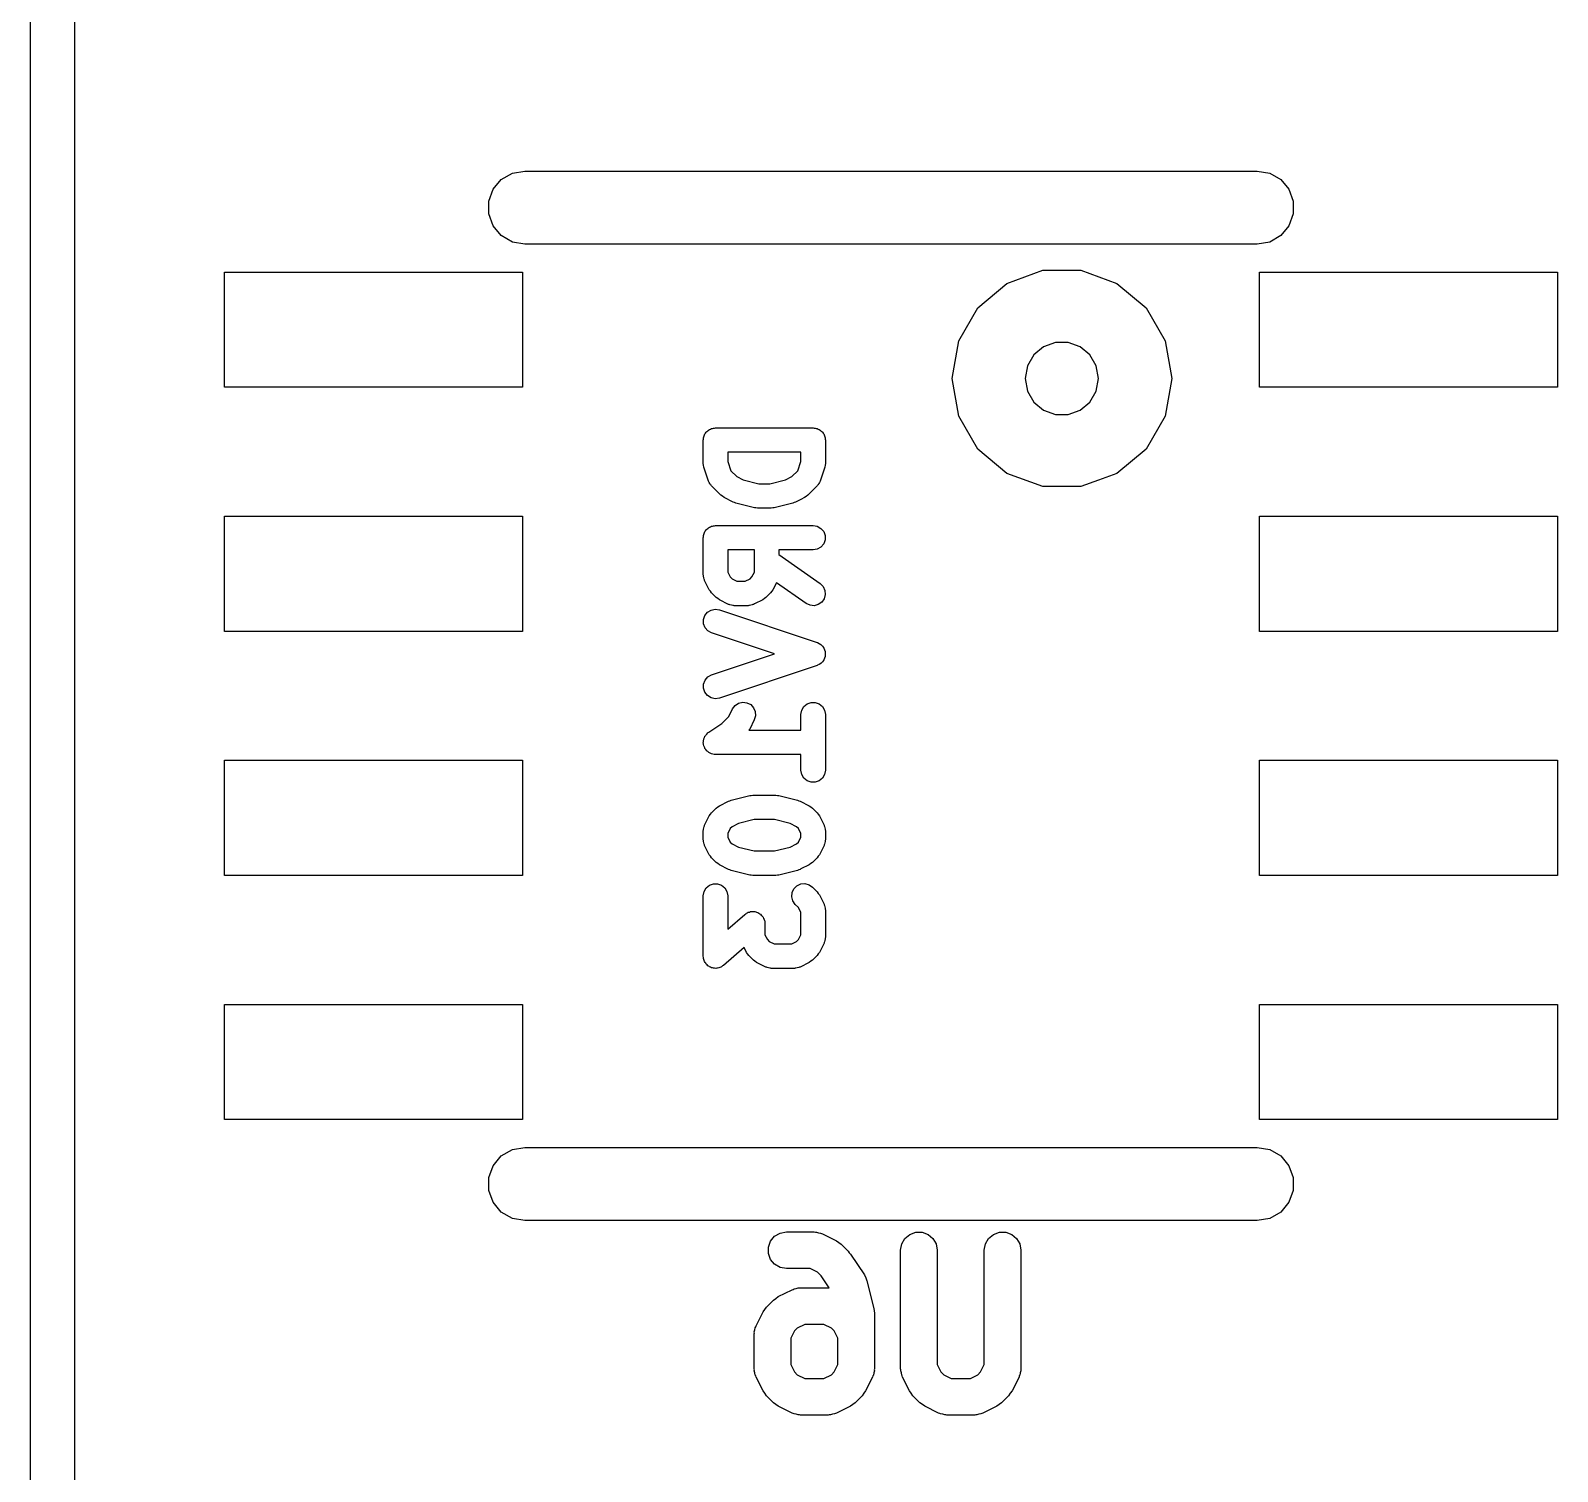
# Model space of a CAD drawing. Extents: x 25.3 to 49.5, y -85 to -25.3.
# Drawn here: x 25.29 to 33.23, y -70.58 to -63.09 of the extents above; entities that cross this region are included whole.
import ezdxf

# ---------------------------------------------------------------- set-up
doc = ezdxf.new("R2010")
doc.units = 0
doc.header["$MEASUREMENT"] = 0
doc.layers.add('BLACK', color=7, linetype='CONTINUOUS')

msp = doc.modelspace()

# ---------------------------------------------------------------- linework, layer by layer
at = {"layer": 'Black'}
for p, q in [((25.2857, -84.836), (25.2857, -25.4)), ((25.5143, -25.5143), (25.5143, -84.7217)), ((27.6925, -63.9127), (27.735, -63.8621)), ((27.735, -63.8621), (27.7923, -63.829)), ((27.7923, -63.829), (27.8575, -63.8175)), ((27.8575, -63.8175), (31.6675, -63.8175)), ((31.6675, -63.8175), (31.7327, -63.829)), ((31.7327, -63.829), (31.79, -63.8621)), ((31.79, -63.8621), (31.8325, -63.9127)), ((27.6699, -63.9749), (27.6925, -63.9127)), ((31.8325, -63.9127), (31.8551, -63.9749)), ((27.6699, -64.0411), (27.6699, -63.9749)), ((31.8551, -63.9749), (31.8551, -64.0411)), ((27.6925, -64.1033), (27.6699, -64.0411)), ((27.735, -64.1539), (27.6925, -64.1033)), ((31.8325, -64.1033), (31.79, -64.1539)), ((31.8551, -64.0411), (31.8325, -64.1033)), ((27.7923, -64.187), (27.735, -64.1539)), ((31.79, -64.1539), (31.7327, -64.187)), ((27.8575, -64.1985), (27.7923, -64.187)), ((31.6675, -64.1985), (27.8575, -64.1985)), ((31.7327, -64.187), (31.6675, -64.1985)), ((26.2954, -64.9427), (26.2954, -64.3433)), ((26.2954, -64.3433), (27.8448, -64.3433)), ((27.8448, -64.3433), (27.8448, -64.9427)), ((30.3657, -64.4021), (30.5523, -64.3342)), ((30.5523, -64.3342), (30.7507, -64.3342)), ((30.7507, -64.3342), (30.9372, -64.4021)), ((31.6802, -64.9427), (31.6802, -64.3433)), ((31.6802, -64.3433), (33.2296, -64.3433)), ((33.2296, -64.3433), (33.2296, -64.9427)), ((30.2137, -64.5296), (30.3657, -64.4021)), ((30.9372, -64.4021), (31.0893, -64.5296)), ((30.1145, -64.7015), (30.2137, -64.5296)), ((31.0893, -64.5296), (31.1885, -64.7015)), ((30.08, -64.897), (30.1145, -64.7015)), ((30.5562, -64.732), (30.5056, -64.7745)), ((30.6184, -64.7094), (30.5562, -64.732)), ((30.6846, -64.7094), (30.6184, -64.7094)), ((30.7467, -64.732), (30.6846, -64.7094)), ((30.7974, -64.7745), (30.7467, -64.732)), ((31.1885, -64.7015), (31.223, -64.897)), ((30.5056, -64.7745), (30.4725, -64.8318)), ((30.8305, -64.8318), (30.7974, -64.7745)), ((30.1145, -65.0925), (30.08, -64.897)), ((30.4725, -64.8318), (30.461, -64.897)), ((30.461, -64.897), (30.4725, -64.9622)), ((30.842, -64.897), (30.8305, -64.8318)), ((30.8305, -64.9622), (30.842, -64.897)), ((31.223, -64.897), (31.1885, -65.0925)), ((27.8448, -64.9427), (26.2954, -64.9427)), ((30.4725, -64.9622), (30.5056, -65.0195)), ((30.7974, -65.0195), (30.8305, -64.9622)), ((33.2296, -64.9427), (31.6802, -64.9427)), ((30.5056, -65.0195), (30.5562, -65.062)), ((30.7467, -65.062), (30.7974, -65.0195)), ((30.2137, -65.2644), (30.1145, -65.0925)), ((30.5562, -65.062), (30.6184, -65.0846)), ((30.6184, -65.0846), (30.6846, -65.0846)), ((30.6846, -65.0846), (30.7467, -65.062)), ((31.1885, -65.0925), (31.0893, -65.2644)), ((28.7858, -65.2175), (28.7868, -65.212)), ((28.7858, -65.3385), (28.7858, -65.2175)), ((28.7868, -65.2065), (28.7887, -65.2013)), ((28.7868, -65.212), (28.7868, -65.2065)), ((28.7887, -65.2013), (28.7896, -65.1958)), ((28.7896, -65.1958), (28.7924, -65.191)), ((28.7924, -65.191), (28.7943, -65.1858)), ((28.7943, -65.1858), (28.7979, -65.1815)), ((28.7979, -65.1815), (28.8007, -65.1767)), ((28.8007, -65.1767), (28.8049, -65.1731)), ((28.8049, -65.1731), (28.8085, -65.1689)), ((28.8085, -65.1689), (28.8133, -65.1661)), ((28.8133, -65.1661), (28.8176, -65.1625)), ((28.8176, -65.1625), (28.8228, -65.1606)), ((28.8228, -65.1606), (28.8276, -65.1579)), ((28.8276, -65.1579), (28.8331, -65.1569)), ((28.8331, -65.1569), (28.8383, -65.155)), ((28.8383, -65.155), (28.8438, -65.155)), ((28.8438, -65.155), (28.8493, -65.154)), ((28.8493, -65.154), (29.3573, -65.154)), ((29.3573, -65.154), (29.3628, -65.155)), ((29.3628, -65.155), (29.3683, -65.155)), ((29.3683, -65.155), (29.3736, -65.1569)), ((29.3736, -65.1569), (29.379, -65.1579)), ((29.379, -65.1579), (29.3838, -65.1606)), ((29.3838, -65.1606), (29.3891, -65.1625)), ((29.3891, -65.1625), (29.3933, -65.1661)), ((29.3933, -65.1661), (29.3981, -65.1689)), ((29.3981, -65.1689), (29.4017, -65.1731)), ((29.4017, -65.1731), (29.406, -65.1767)), ((29.406, -65.1767), (29.4087, -65.1815)), ((29.4087, -65.1815), (29.4123, -65.1858)), ((29.4123, -65.1858), (29.4142, -65.191)), ((29.4142, -65.191), (29.417, -65.1958)), ((29.417, -65.1958), (29.4179, -65.2013)), ((29.4179, -65.2013), (29.4198, -65.2065)), ((29.4198, -65.2065), (29.4198, -65.212)), ((29.4198, -65.212), (29.4208, -65.2175)), ((29.4208, -65.2175), (29.4208, -65.3385)), ((28.9128, -65.281), (28.9128, -65.3282)), ((29.2938, -65.281), (28.9128, -65.281)), ((29.2938, -65.3282), (29.2938, -65.281)), ((30.3657, -65.3919), (30.2137, -65.2644)), ((31.0893, -65.2644), (30.9372, -65.3919)), ((28.7876, -65.3485), (28.7858, -65.3385)), ((28.7891, -65.3586), (28.7876, -65.3485)), ((28.8133, -65.4311), (28.7891, -65.3586)), ((28.9128, -65.3282), (28.929, -65.3767)), ((28.929, -65.3767), (28.9595, -65.4072)), ((29.2471, -65.4072), (29.2776, -65.3767)), ((29.2776, -65.3767), (29.2938, -65.3282)), ((29.4176, -65.3586), (29.3934, -65.4311)), ((29.419, -65.3485), (29.4176, -65.3586)), ((29.4208, -65.3385), (29.419, -65.3485)), ((28.815, -65.4343), (28.8133, -65.4311)), ((28.8159, -65.4379), (28.815, -65.4343)), ((28.8202, -65.444), (28.8159, -65.4379)), ((28.8238, -65.4505), (28.8202, -65.444)), ((28.8265, -65.4529), (28.8238, -65.4505)), ((28.8286, -65.4559), (28.8265, -65.4529)), ((28.877, -65.5043), (28.8286, -65.4559)), ((28.9595, -65.4072), (28.9924, -65.4237)), ((28.9924, -65.4237), (29.0748, -65.4443)), ((29.0748, -65.4443), (29.1318, -65.4443)), ((29.1318, -65.4443), (29.2142, -65.4237)), ((29.2142, -65.4237), (29.2471, -65.4072)), ((29.378, -65.4559), (29.3296, -65.5043)), ((29.3801, -65.4529), (29.378, -65.4559)), ((29.3829, -65.4505), (29.3801, -65.4529)), ((29.3864, -65.444), (29.3829, -65.4505)), ((29.3907, -65.4379), (29.3864, -65.444)), ((29.3916, -65.4343), (29.3907, -65.4379)), ((29.3934, -65.4311), (29.3916, -65.4343)), ((30.5523, -65.4598), (30.3657, -65.3919)), ((30.842, -65.4266), (30.7507, -65.4598)), ((30.9372, -65.3919), (30.842, -65.4266)), ((28.8853, -65.5101), (28.877, -65.5043)), ((28.8935, -65.5162), (28.8853, -65.5101)), ((28.9419, -65.5404), (28.8935, -65.5162)), ((29.2938, -65.5259), (29.2648, -65.5404)), ((29.3131, -65.5162), (29.2938, -65.5259)), ((29.3213, -65.5102), (29.3131, -65.5162)), ((29.3296, -65.5043), (29.3213, -65.5102)), ((30.7507, -65.4598), (30.5523, -65.4598)), ((26.2954, -66.2127), (26.2954, -65.6133)), ((26.2954, -65.6133), (27.8448, -65.6133)), ((27.8448, -65.6133), (27.8448, -66.2127)), ((28.9485, -65.5424), (28.9419, -65.5404)), ((28.9549, -65.5452), (28.9485, -65.5424)), ((29.0516, -65.5694), (28.9549, -65.5452)), ((29.0594, -65.57), (29.0516, -65.5694)), ((29.067, -65.5713), (29.0594, -65.57)), ((29.1396, -65.5713), (29.067, -65.5713)), ((29.1472, -65.57), (29.1396, -65.5713)), ((29.155, -65.5694), (29.1472, -65.57)), ((29.2518, -65.5452), (29.155, -65.5694)), ((29.2581, -65.5424), (29.2518, -65.5452)), ((29.2648, -65.5404), (29.2581, -65.5424)), ((31.6802, -66.2127), (31.6802, -65.6133)), ((31.6802, -65.6133), (33.2296, -65.6133)), ((33.2296, -65.6133), (33.2296, -66.2127)), ((28.7924, -65.699), (28.7943, -65.6938)), ((28.7943, -65.6938), (28.7979, -65.6895)), ((28.7979, -65.6895), (28.8007, -65.6847)), ((28.8007, -65.6847), (28.8049, -65.6811)), ((28.8049, -65.6811), (28.8085, -65.6769)), ((28.8085, -65.6769), (28.8133, -65.6741)), ((28.8133, -65.6741), (28.8176, -65.6705)), ((28.8176, -65.6705), (28.8228, -65.6686)), ((28.8228, -65.6686), (28.8276, -65.6659)), ((28.8276, -65.6659), (28.8331, -65.6649)), ((28.8331, -65.6649), (28.8383, -65.663)), ((28.8383, -65.663), (28.8438, -65.663)), ((28.8438, -65.663), (28.8493, -65.662)), ((28.8493, -65.662), (29.3573, -65.662)), ((29.3573, -65.662), (29.379, -65.6659)), ((29.379, -65.6659), (29.3981, -65.6769)), ((29.3981, -65.6769), (29.4123, -65.6938)), ((29.4123, -65.6938), (29.4198, -65.7145)), ((28.7858, -65.7255), (28.7868, -65.7201)), ((28.7858, -65.919), (28.7858, -65.7255)), ((28.7868, -65.7145), (28.7887, -65.7093)), ((28.7868, -65.7201), (28.7868, -65.7145)), ((28.7887, -65.7093), (28.7896, -65.7038)), ((28.7896, -65.7038), (28.7924, -65.699)), ((29.3981, -65.7742), (29.379, -65.7852)), ((29.4123, -65.7573), (29.3981, -65.7742)), ((29.4198, -65.7365), (29.4123, -65.7573)), ((29.4198, -65.7145), (29.4198, -65.7365)), ((28.9128, -65.789), (28.9128, -65.9041)), ((29.0519, -65.789), (28.9128, -65.789)), ((29.0519, -65.9041), (29.0519, -65.789)), ((29.3573, -65.789), (29.1789, -65.789)), ((29.1789, -65.789), (29.1789, -65.8134)), ((29.1789, -65.8134), (29.3937, -65.9638)), ((29.379, -65.7852), (29.3573, -65.789)), ((28.7864, -65.9227), (28.7858, -65.919)), ((28.7862, -65.9263), (28.7864, -65.9227)), ((28.7883, -65.9334), (28.7862, -65.9263)), ((28.7896, -65.9408), (28.7883, -65.9334)), ((28.9128, -65.9041), (28.9257, -65.9298)), ((28.9257, -65.9298), (28.9353, -65.9394)), ((29.0294, -65.9394), (29.039, -65.9298)), ((29.039, -65.9298), (29.0519, -65.9041)), ((28.7915, -65.9439), (28.7896, -65.9408)), ((28.7925, -65.9474), (28.7915, -65.9439)), ((28.8167, -65.9958), (28.7925, -65.9474)), ((28.8228, -66.004), (28.8167, -65.9958)), ((28.8286, -66.0123), (28.8228, -66.004)), ((28.8528, -66.0365), (28.8286, -66.0123)), ((28.9353, -65.9394), (28.9611, -65.9523)), ((28.9611, -65.9523), (29.0037, -65.9523)), ((29.0037, -65.9523), (29.0294, -65.9394)), ((29.1361, -66.0123), (29.1119, -66.0365)), ((29.1419, -66.004), (29.1361, -66.0123)), ((29.148, -65.9958), (29.1419, -66.004)), ((29.1662, -65.9595), (29.148, -65.9958)), ((29.3209, -66.0678), (29.1662, -65.9595)), ((29.3937, -65.9638), (29.4093, -65.9794)), ((29.4093, -65.9794), (29.4186, -65.9994)), ((29.4186, -65.9994), (29.4206, -66.0213)), ((28.8611, -66.0424), (28.8528, -66.0365)), ((28.8693, -66.0484), (28.8611, -66.0424)), ((28.9177, -66.0726), (28.8693, -66.0484)), ((28.9212, -66.0736), (28.9177, -66.0726)), ((28.9244, -66.0755), (28.9212, -66.0736)), ((28.9317, -66.0768), (28.9244, -66.0755)), ((28.9388, -66.0789), (28.9317, -66.0768)), ((28.9425, -66.0787), (28.9388, -66.0789)), ((28.9461, -66.0793), (28.9425, -66.0787)), ((29.0186, -66.0793), (28.9461, -66.0793)), ((29.0222, -66.0787), (29.0186, -66.0793)), ((29.0259, -66.0789), (29.0222, -66.0787)), ((29.033, -66.0768), (29.0259, -66.0789)), ((29.0404, -66.0755), (29.033, -66.0768)), ((29.0435, -66.0736), (29.0404, -66.0755)), ((29.047, -66.0726), (29.0435, -66.0736)), ((29.0519, -66.0702), (29.047, -66.0726)), ((29.0954, -66.0484), (29.0519, -66.0702)), ((29.1036, -66.0423), (29.0954, -66.0484)), ((29.1119, -66.0365), (29.1036, -66.0423)), ((29.3409, -66.0771), (29.3209, -66.0678)), ((29.3629, -66.0791), (29.3409, -66.0771)), ((29.3842, -66.0734), (29.3629, -66.0791)), ((29.4022, -66.0607), (29.3842, -66.0734)), ((29.4149, -66.0426), (29.4022, -66.0607)), ((29.4206, -66.0213), (29.4149, -66.0426)), ((28.7865, -66.1516), (28.7935, -66.1307)), ((28.7871, -66.1737), (28.7865, -66.1516)), ((28.7935, -66.1307), (28.8072, -66.1134)), ((28.8072, -66.1134), (28.826, -66.1019)), ((28.826, -66.1019), (28.8476, -66.0975)), ((28.8476, -66.0975), (28.8694, -66.1007)), ((28.8694, -66.1007), (29.3774, -66.27)), ((27.8448, -66.2127), (26.2954, -66.2127)), ((28.7952, -66.1942), (28.7871, -66.1737)), ((28.8098, -66.2107), (28.7952, -66.1942)), ((28.8292, -66.2212), (28.8098, -66.2107)), ((29.1565, -66.3303), (28.8292, -66.2212)), ((33.2296, -66.2127), (31.6802, -66.2127)), ((28.8292, -66.4394), (29.1565, -66.3303)), ((29.3774, -66.27), (29.3789, -66.2709)), ((29.3789, -66.2709), (29.3806, -66.2712)), ((29.3806, -66.2712), (29.3886, -66.2761)), ((29.3886, -66.2761), (29.3968, -66.2805)), ((29.3968, -66.2805), (29.3979, -66.2819)), ((29.3979, -66.2819), (29.3994, -66.2828)), ((29.3994, -66.2828), (29.4052, -66.2901)), ((29.4052, -66.2901), (29.4114, -66.297)), ((29.4114, -66.297), (29.4121, -66.2987)), ((29.4121, -66.2987), (29.4131, -66.3)), ((29.4131, -66.3), (29.4161, -66.3089)), ((29.4161, -66.3089), (29.4195, -66.3176)), ((29.4195, -66.3176), (29.4196, -66.3193)), ((29.4196, -66.3193), (29.4201, -66.321)), ((29.4201, -66.321), (29.4199, -66.3303)), ((29.4199, -66.3303), (29.4201, -66.3396)), ((29.3774, -66.3905), (28.8694, -66.5599)), ((29.3789, -66.3897), (29.3774, -66.3905)), ((29.3806, -66.3893), (29.3789, -66.3897)), ((29.3886, -66.3845), (29.3806, -66.3893)), ((29.3968, -66.38), (29.3886, -66.3845)), ((29.3979, -66.3787), (29.3968, -66.38)), ((29.3994, -66.3778), (29.3979, -66.3787)), ((29.4052, -66.3705), (29.3994, -66.3778)), ((29.4114, -66.3635), (29.4052, -66.3705)), ((29.4121, -66.3619), (29.4114, -66.3635)), ((29.4131, -66.3605), (29.4121, -66.3619)), ((29.4161, -66.3517), (29.4131, -66.3605)), ((29.4195, -66.343), (29.4161, -66.3517)), ((29.4196, -66.3413), (29.4195, -66.343)), ((29.4201, -66.3396), (29.4196, -66.3413)), ((28.7865, -66.5089), (28.7871, -66.4869)), ((28.7871, -66.4869), (28.7952, -66.4664)), ((28.7952, -66.4664), (28.8098, -66.4499)), ((28.8098, -66.4499), (28.8292, -66.4394)), ((28.7935, -66.5299), (28.7865, -66.5089)), ((28.8072, -66.5471), (28.7935, -66.5299)), ((28.826, -66.5587), (28.8072, -66.5471)), ((28.8476, -66.5631), (28.826, -66.5587)), ((28.8694, -66.5599), (28.8476, -66.5631)), ((28.9181, -66.6555), (28.9377, -66.6164)), ((28.9377, -66.6164), (28.9508, -66.5987)), ((28.9508, -66.5987), (28.9692, -66.5865)), ((28.9692, -66.5865), (28.9906, -66.5814)), ((28.9906, -66.5814), (29.0126, -66.5839)), ((29.0126, -66.5839), (29.0323, -66.5938)), ((29.0323, -66.5938), (29.0474, -66.6098)), ((29.0474, -66.6098), (29.0562, -66.63)), ((29.0562, -66.63), (29.0575, -66.652)), ((29.2938, -66.6448), (29.2976, -66.623)), ((29.2938, -66.7264), (29.2938, -66.6448)), ((29.2976, -66.623), (29.3087, -66.6039)), ((29.3087, -66.6039), (29.3256, -66.5898)), ((29.3256, -66.5898), (29.3463, -66.5822)), ((29.3463, -66.5822), (29.3683, -66.5822)), ((29.3683, -66.5822), (29.3891, -66.5898)), ((29.3891, -66.5898), (29.406, -66.6039)), ((29.406, -66.6039), (29.417, -66.623)), ((29.417, -66.623), (29.4208, -66.6448)), ((29.4208, -66.6448), (29.4208, -66.935)), ((28.8141, -66.7371), (28.8814, -66.6922)), ((28.8814, -66.6922), (28.9181, -66.6555)), ((29.0271, -66.7215), (29.0235, -66.7264)), ((29.0235, -66.7264), (29.2938, -66.7264)), ((29.0512, -66.6732), (29.0271, -66.7215)), ((29.0575, -66.652), (29.0512, -66.6732)), ((28.7859, -66.794), (28.7868, -66.7865)), ((28.7868, -66.7974), (28.7859, -66.794)), ((28.7868, -66.7789), (28.788, -66.7756)), ((28.7868, -66.7865), (28.7868, -66.7789)), ((28.7868, -66.8009), (28.7868, -66.7974)), ((28.7894, -66.8081), (28.7868, -66.8009)), ((28.788, -66.7756), (28.7884, -66.7721)), ((28.7884, -66.7721), (28.7917, -66.7653)), ((28.7912, -66.8154), (28.7894, -66.8081)), ((28.7917, -66.7653), (28.7943, -66.7582)), ((28.7943, -66.7582), (28.7966, -66.7555)), ((28.7966, -66.7555), (28.7981, -66.7523)), ((28.7981, -66.7523), (28.8036, -66.7471)), ((28.8036, -66.7471), (28.8085, -66.7413)), ((28.8085, -66.7413), (28.8115, -66.7395)), ((28.8115, -66.7395), (28.8141, -66.7371)), ((26.2954, -67.4827), (26.2954, -66.8833)), ((26.2954, -66.8833), (27.8448, -66.8833)), ((27.8448, -66.8833), (27.8448, -67.4827)), ((28.7931, -66.8183), (28.7912, -66.8154)), ((28.7943, -66.8217), (28.7931, -66.8183)), ((28.7992, -66.8275), (28.7943, -66.8217)), ((28.8034, -66.8338), (28.7992, -66.8275)), ((28.8062, -66.8358), (28.8034, -66.8338)), ((28.8085, -66.8385), (28.8062, -66.8358)), ((28.8151, -66.8423), (28.8085, -66.8385)), ((28.8212, -66.8468), (28.8151, -66.8423)), ((28.8245, -66.8478), (28.8212, -66.8468)), ((28.8276, -66.8496), (28.8245, -66.8478)), ((28.8351, -66.8509), (28.8276, -66.8496)), ((28.8423, -66.853), (28.8351, -66.8509)), ((28.8458, -66.8528), (28.8423, -66.853)), ((28.8493, -66.8534), (28.8458, -66.8528)), ((29.2938, -66.8534), (28.8493, -66.8534)), ((29.2938, -66.935), (29.2938, -66.8534)), ((31.6802, -67.4827), (31.6802, -66.8833)), ((31.6802, -66.8833), (33.2296, -66.8833)), ((33.2296, -66.8833), (33.2296, -67.4827)), ((29.2976, -66.9568), (29.2938, -66.935)), ((29.3087, -66.9759), (29.2976, -66.9568)), ((29.417, -66.9568), (29.406, -66.9759)), ((29.4208, -66.935), (29.417, -66.9568)), ((29.3256, -66.99), (29.3087, -66.9759)), ((29.3463, -66.9976), (29.3256, -66.99)), ((29.3683, -66.9976), (29.3463, -66.9976)), ((29.3891, -66.99), (29.3683, -66.9976)), ((29.406, -66.9759), (29.3891, -66.99)), ((28.8611, -67.1262), (28.8693, -67.1202)), ((28.8693, -67.1202), (28.9177, -67.096)), ((28.9177, -67.096), (28.9243, -67.094)), ((28.9243, -67.094), (28.9307, -67.0912)), ((28.9307, -67.0912), (29.0274, -67.067)), ((29.0274, -67.067), (29.0352, -67.0664)), ((29.0352, -67.0664), (29.0428, -67.0651)), ((29.0428, -67.0651), (29.1638, -67.0651)), ((29.1638, -67.0651), (29.1714, -67.0664)), ((29.1714, -67.0664), (29.1792, -67.067)), ((29.1792, -67.067), (29.2759, -67.0912)), ((29.2759, -67.0912), (29.2823, -67.094)), ((29.2823, -67.094), (29.2889, -67.096)), ((29.2889, -67.096), (29.3373, -67.1202)), ((29.3373, -67.1202), (29.3455, -67.1262)), ((28.7925, -67.2211), (28.8167, -67.1727)), ((28.8167, -67.1727), (28.8228, -67.1646)), ((28.8228, -67.1646), (28.8286, -67.1562)), ((28.8286, -67.1562), (28.8528, -67.1321)), ((28.8528, -67.1321), (28.8611, -67.1262)), ((29.0506, -67.1921), (28.9682, -67.2127)), ((29.156, -67.1921), (29.0506, -67.1921)), ((29.2384, -67.2127), (29.156, -67.1921)), ((29.3455, -67.1262), (29.3538, -67.1321)), ((29.3538, -67.1321), (29.378, -67.1562)), ((29.378, -67.1562), (29.3838, -67.1646)), ((29.3838, -67.1646), (29.3899, -67.1727)), ((29.3899, -67.1727), (29.4141, -67.2211)), ((28.7858, -67.2495), (28.7864, -67.2459)), ((28.7858, -67.2979), (28.7858, -67.2495)), ((28.7862, -67.2423), (28.7883, -67.2351)), ((28.7864, -67.2459), (28.7862, -67.2423)), ((28.7883, -67.2351), (28.7896, -67.2278)), ((28.7896, -67.2278), (28.7915, -67.2246)), ((28.7915, -67.2246), (28.7925, -67.2211)), ((28.9257, -67.2388), (28.9128, -67.2645)), ((28.9128, -67.2645), (28.9128, -67.2829)), ((28.9128, -67.2829), (28.9257, -67.3087)), ((28.9353, -67.2291), (28.9257, -67.2388)), ((28.9682, -67.2127), (28.9353, -67.2291)), ((29.2713, -67.2291), (29.2384, -67.2127)), ((29.2809, -67.2388), (29.2713, -67.2291)), ((29.2938, -67.2645), (29.2809, -67.2388)), ((29.2809, -67.3087), (29.2938, -67.2829)), ((29.2938, -67.2829), (29.2938, -67.2645)), ((29.4141, -67.2211), (29.4151, -67.2246)), ((29.4151, -67.2246), (29.417, -67.2278)), ((29.417, -67.2278), (29.4183, -67.2351)), ((29.4183, -67.2351), (29.4204, -67.2423)), ((29.4204, -67.2423), (29.4202, -67.2459)), ((29.4202, -67.2459), (29.4208, -67.2495)), ((29.4208, -67.2495), (29.4208, -67.2979)), ((28.7864, -67.3015), (28.7858, -67.2979)), ((28.7862, -67.3052), (28.7864, -67.3015)), ((28.7883, -67.3123), (28.7862, -67.3052)), ((28.7896, -67.3196), (28.7883, -67.3123)), ((28.7915, -67.3228), (28.7896, -67.3196)), ((28.7925, -67.3263), (28.7915, -67.3228)), ((28.8167, -67.3747), (28.7925, -67.3263)), ((28.9257, -67.3087), (28.9353, -67.3183)), ((28.9353, -67.3183), (28.9682, -67.3348)), ((28.9682, -67.3348), (29.0506, -67.3554)), ((29.0506, -67.3554), (29.156, -67.3554)), ((29.156, -67.3554), (29.2384, -67.3348)), ((29.2384, -67.3348), (29.2713, -67.3183)), ((29.2713, -67.3183), (29.2809, -67.3087)), ((29.4141, -67.3263), (29.3899, -67.3747)), ((29.4151, -67.3228), (29.4141, -67.3263)), ((29.417, -67.3196), (29.4151, -67.3228)), ((29.4183, -67.3123), (29.417, -67.3196)), ((29.4204, -67.3052), (29.4183, -67.3123)), ((29.4208, -67.2979), (29.4202, -67.3015)), ((29.4202, -67.3015), (29.4204, -67.3052)), ((28.8228, -67.3829), (28.8167, -67.3747)), ((28.8286, -67.3912), (28.8228, -67.3829)), ((28.8528, -67.4154), (28.8286, -67.3912)), ((28.8611, -67.4212), (28.8528, -67.4154)), ((28.8693, -67.4273), (28.8611, -67.4212)), ((28.9177, -67.4515), (28.8693, -67.4273)), ((29.3373, -67.4273), (29.2938, -67.449)), ((29.3455, -67.4212), (29.3373, -67.4273)), ((29.3538, -67.4154), (29.3455, -67.4212)), ((29.378, -67.3912), (29.3538, -67.4154)), ((29.3839, -67.3829), (29.378, -67.3912)), ((29.3899, -67.3747), (29.3839, -67.3829)), ((27.8448, -67.4827), (26.2954, -67.4827)), ((28.9243, -67.4534), (28.9177, -67.4515)), ((28.9307, -67.4563), (28.9243, -67.4534)), ((29.0274, -67.4805), (28.9307, -67.4563)), ((29.0352, -67.481), (29.0274, -67.4805)), ((29.0428, -67.4824), (29.0352, -67.481)), ((29.1638, -67.4824), (29.0428, -67.4824)), ((29.1714, -67.481), (29.1638, -67.4824)), ((29.1792, -67.4805), (29.1714, -67.481)), ((29.2759, -67.4563), (29.1792, -67.4805)), ((29.2823, -67.4534), (29.2759, -67.4563)), ((29.2889, -67.4515), (29.2823, -67.4534)), ((29.2938, -67.449), (29.2889, -67.4515)), ((33.2296, -67.4827), (31.6802, -67.4827)), ((28.7858, -67.5882), (28.7896, -67.5665)), ((28.7858, -67.9027), (28.7858, -67.5882)), ((28.7896, -67.5665), (28.8007, -67.5474)), ((28.8007, -67.5474), (28.8176, -67.5332)), ((28.8176, -67.5332), (28.8383, -67.5257)), ((28.8383, -67.5257), (28.8603, -67.5257)), ((28.8603, -67.5257), (28.8811, -67.5332)), ((28.8811, -67.5332), (28.898, -67.5474)), ((28.898, -67.5474), (28.909, -67.5665)), ((28.909, -67.5665), (28.9128, -67.5882)), ((28.9128, -67.5882), (28.9128, -67.7627)), ((29.2457, -67.5937), (29.2476, -67.5718)), ((29.2514, -67.615), (29.2457, -67.5937)), ((29.2476, -67.5718), (29.2569, -67.5518)), ((29.2569, -67.5518), (29.2725, -67.5362)), ((29.2725, -67.5362), (29.2925, -67.5269)), ((29.2925, -67.5269), (29.3145, -67.5249)), ((29.3145, -67.5249), (29.3358, -67.5306)), ((29.3358, -67.5306), (29.3538, -67.5433)), ((29.3538, -67.5433), (29.378, -67.5675)), ((29.378, -67.5675), (29.3839, -67.5758)), ((29.3839, -67.5758), (29.3899, -67.584)), ((29.3899, -67.584), (29.4141, -67.6324)), ((29.0063, -67.6823), (29.0111, -67.6783)), ((29.0111, -67.6783), (29.0157, -67.6767)), ((29.0157, -67.6767), (29.0199, -67.6741)), ((29.0199, -67.6741), (29.026, -67.6729)), ((29.026, -67.6729), (29.0318, -67.6708)), ((29.0318, -67.6708), (29.0367, -67.6708)), ((29.0367, -67.6708), (29.0415, -67.6698)), ((29.0415, -67.6698), (29.0477, -67.6708)), ((29.0477, -67.6708), (29.0539, -67.6708)), ((29.0539, -67.6708), (29.0585, -67.6725)), ((29.0585, -67.6725), (29.0633, -67.6732)), ((29.0633, -67.6732), (29.0687, -67.6762)), ((29.0687, -67.6762), (29.0746, -67.6783)), ((29.0746, -67.6783), (29.0783, -67.6815)), ((29.0783, -67.6815), (29.0826, -67.6839)), ((29.264, -67.6331), (29.2514, -67.615)), ((29.2809, -67.65), (29.264, -67.6331)), ((29.2938, -67.6758), (29.2809, -67.65)), ((29.2938, -67.7909), (29.2938, -67.6758)), ((29.4141, -67.6324), (29.4151, -67.6359)), ((29.4151, -67.6359), (29.417, -67.639)), ((29.417, -67.639), (29.4183, -67.6464)), ((29.4183, -67.6464), (29.4204, -67.6535)), ((29.4204, -67.6535), (29.4202, -67.6572)), ((29.4202, -67.6572), (29.4208, -67.6608)), ((29.4208, -67.6608), (29.4208, -67.8059)), ((28.9128, -67.7627), (29.001, -67.6855)), ((29.001, -67.6855), (29.0063, -67.6823)), ((29.0826, -67.6839), (29.0867, -67.6885)), ((29.0867, -67.6885), (29.0915, -67.6925)), ((29.0915, -67.6925), (29.0939, -67.6968)), ((29.0939, -67.6968), (29.0972, -67.7005)), ((29.0972, -67.7005), (29.0994, -67.7062)), ((29.0994, -67.7062), (29.1025, -67.7116)), ((29.1025, -67.7116), (29.1034, -67.7164)), ((29.1034, -67.7164), (29.1051, -67.721)), ((29.1051, -67.721), (29.1053, -67.7272)), ((29.1053, -67.7272), (29.1063, -67.7333)), ((29.1063, -67.7333), (29.1063, -67.7909)), ((29.1063, -67.7909), (29.1192, -67.8167)), ((29.1192, -67.8167), (29.1288, -67.8263)), ((29.1288, -67.8263), (29.1546, -67.8392)), ((29.1546, -67.8392), (29.2456, -67.8392)), ((29.2456, -67.8392), (29.2713, -67.8263)), ((29.2713, -67.8263), (29.2809, -67.8167)), ((29.2809, -67.8167), (29.2938, -67.7909)), ((29.4141, -67.8343), (29.3899, -67.8827)), ((29.4151, -67.8308), (29.4141, -67.8343)), ((29.417, -67.8276), (29.4151, -67.8308)), ((29.4183, -67.8203), (29.417, -67.8276)), ((29.4204, -67.8132), (29.4183, -67.8203)), ((29.4208, -67.8059), (29.4202, -67.8095)), ((29.4202, -67.8095), (29.4204, -67.8132)), ((28.7869, -67.9088), (28.7858, -67.9027)), ((28.787, -67.915), (28.7869, -67.9088)), ((28.7888, -67.9196), (28.787, -67.915)), ((28.7896, -67.9244), (28.7888, -67.9196)), ((28.9976, -67.8573), (28.8911, -67.9505)), ((29.0102, -67.8827), (28.9976, -67.8573)), ((29.0163, -67.8909), (29.0102, -67.8827)), ((29.0221, -67.8992), (29.0163, -67.8909)), ((29.0463, -67.9234), (29.0221, -67.8992)), ((29.378, -67.8992), (29.3538, -67.9234)), ((29.3838, -67.8909), (29.378, -67.8992)), ((29.3899, -67.8827), (29.3838, -67.8909)), ((28.7927, -67.9298), (28.7896, -67.9244)), ((28.795, -67.9355), (28.7927, -67.9298)), ((28.7982, -67.9392), (28.795, -67.9355)), ((28.8007, -67.9435), (28.7982, -67.9392)), ((28.8054, -67.9475), (28.8007, -67.9435)), ((28.8095, -67.9521), (28.8054, -67.9475)), ((28.8138, -67.9545), (28.8095, -67.9521)), ((28.8176, -67.9577), (28.8138, -67.9545)), ((28.8234, -67.9598), (28.8176, -67.9577)), ((28.8288, -67.9628), (28.8234, -67.9598)), ((28.8337, -67.9635), (28.8288, -67.9628)), ((28.8383, -67.9652), (28.8337, -67.9635)), ((28.8445, -67.9652), (28.8383, -67.9652)), ((28.8506, -67.9662), (28.8445, -67.9652)), ((28.8554, -67.9652), (28.8506, -67.9662)), ((28.8603, -67.9652), (28.8554, -67.9652)), ((28.8662, -67.9631), (28.8603, -67.9652)), ((28.8723, -67.9619), (28.8662, -67.9631)), ((28.8765, -67.9593), (28.8723, -67.9619)), ((28.8811, -67.9577), (28.8765, -67.9593)), ((28.8858, -67.9537), (28.8811, -67.9577)), ((28.8911, -67.9505), (28.8858, -67.9537)), ((29.0546, -67.9292), (29.0463, -67.9234)), ((29.0628, -67.9353), (29.0546, -67.9292)), ((29.1112, -67.9595), (29.0628, -67.9353)), ((29.1147, -67.9605), (29.1112, -67.9595)), ((29.1179, -67.9623), (29.1147, -67.9605)), ((29.1252, -67.9636), (29.1179, -67.9623)), ((29.1323, -67.9658), (29.1252, -67.9636)), ((29.136, -67.9655), (29.1323, -67.9658)), ((29.1396, -67.9662), (29.136, -67.9655)), ((29.2605, -67.9662), (29.1396, -67.9662)), ((29.2642, -67.9655), (29.2605, -67.9662)), ((29.2678, -67.9658), (29.2642, -67.9655)), ((29.2749, -67.9636), (29.2678, -67.9658)), ((29.2823, -67.9623), (29.2749, -67.9636)), ((29.2854, -67.9605), (29.2823, -67.9623)), ((29.2889, -67.9595), (29.2854, -67.9605)), ((29.3373, -67.9353), (29.2889, -67.9595)), ((29.3455, -67.9292), (29.3373, -67.9353)), ((29.3538, -67.9234), (29.3455, -67.9292)), ((26.2954, -68.7527), (26.2954, -68.1533)), ((26.2954, -68.1533), (27.8448, -68.1533)), ((27.8448, -68.1533), (27.8448, -68.7527)), ((31.6802, -68.7527), (31.6802, -68.1533)), ((31.6802, -68.1533), (33.2296, -68.1533)), ((33.2296, -68.1533), (33.2296, -68.7527)), ((27.8448, -68.7527), (26.2954, -68.7527)), ((33.2296, -68.7527), (31.6802, -68.7527)), ((27.6925, -68.9928), (27.735, -68.9421)), ((27.735, -68.9421), (27.7923, -68.909)), ((27.7923, -68.909), (27.8575, -68.8975)), ((27.8575, -68.8975), (31.6675, -68.8975)), ((31.6675, -68.8975), (31.7327, -68.909)), ((31.7327, -68.909), (31.79, -68.9421)), ((31.79, -68.9421), (31.8325, -68.9928)), ((27.6699, -69.0549), (27.6925, -68.9928)), ((31.8325, -68.9928), (31.8551, -69.0549)), ((27.6699, -69.1211), (27.6699, -69.0549)), ((31.8551, -69.0549), (31.8551, -69.1211)), ((27.6925, -69.1833), (27.6699, -69.1211)), ((27.735, -69.2339), (27.6925, -69.1833)), ((31.8325, -69.1833), (31.79, -69.2339)), ((31.8551, -69.1211), (31.8325, -69.1833)), ((27.7923, -69.267), (27.735, -69.2339)), ((27.8575, -69.2785), (27.7923, -69.267)), ((31.7327, -69.267), (31.6675, -69.2785)), ((31.79, -69.2339), (31.7327, -69.267)), ((31.6675, -69.2785), (27.8575, -69.2785)), ((29.157, -69.3597), (29.1856, -69.3432)), ((29.1856, -69.3432), (29.2182, -69.3375)), ((29.2182, -69.3375), (29.3634, -69.3375)), ((29.3634, -69.3375), (29.3688, -69.3384)), ((29.3688, -69.3384), (29.3742, -69.3381)), ((29.3742, -69.3381), (29.3849, -69.3413)), ((29.3849, -69.3413), (29.3959, -69.3432)), ((29.3959, -69.3432), (29.4007, -69.346)), ((29.4007, -69.346), (29.406, -69.3475)), ((29.406, -69.3475), (29.4785, -69.3838)), ((29.8347, -69.3715), (29.86, -69.3502)), ((29.86, -69.3502), (29.8911, -69.3389)), ((29.8911, -69.3389), (29.9242, -69.3389)), ((29.9242, -69.3389), (29.9553, -69.3502)), ((29.9553, -69.3502), (29.9806, -69.3715)), ((30.2701, -69.3715), (30.2954, -69.3502)), ((30.2954, -69.3502), (30.3265, -69.3389)), ((30.3265, -69.3389), (30.3596, -69.3389)), ((30.3596, -69.3389), (30.3907, -69.3502)), ((30.3907, -69.3502), (30.416, -69.3715)), ((29.1244, -69.4162), (29.1357, -69.3851)), ((29.1244, -69.4493), (29.1244, -69.4162)), ((29.1357, -69.3851), (29.157, -69.3597)), ((29.4785, -69.3838), (29.4908, -69.3929)), ((29.4908, -69.3929), (29.5033, -69.4016)), ((29.5033, -69.4016), (29.5396, -69.4379)), ((29.8124, -69.4327), (29.8181, -69.4001)), ((29.8181, -69.4001), (29.8347, -69.3715)), ((29.9806, -69.3715), (29.9971, -69.4001)), ((29.9971, -69.4001), (30.0029, -69.4327)), ((30.2478, -69.4327), (30.2536, -69.4001)), ((30.2536, -69.4001), (30.2701, -69.3715)), ((30.416, -69.3715), (30.4326, -69.4001)), ((30.4326, -69.4001), (30.4383, -69.4327)), ((29.1357, -69.4803), (29.1244, -69.4493)), ((29.157, -69.5057), (29.1357, -69.4803)), ((29.1856, -69.5222), (29.157, -69.5057)), ((29.5396, -69.4379), (29.545, -69.4456)), ((29.545, -69.4456), (29.5515, -69.4525)), ((29.5515, -69.4525), (29.624, -69.5613)), ((29.8124, -70.0496), (29.8124, -69.4327)), ((30.0029, -69.4327), (30.0029, -70.0271)), ((30.2478, -70.0271), (30.2478, -69.4327)), ((30.4383, -69.4327), (30.4383, -70.0496)), ((29.2182, -69.528), (29.1856, -69.5222)), ((29.3409, -69.528), (29.2182, -69.528)), ((29.3795, -69.5473), (29.3409, -69.528)), ((29.3982, -69.566), (29.3795, -69.5473)), ((29.4398, -69.6284), (29.3982, -69.566)), ((29.624, -69.5613), (29.6306, -69.5762)), ((29.6306, -69.5762), (29.6372, -69.591)), ((29.1756, -69.6741), (29.2482, -69.6378)), ((29.2482, -69.6378), (29.2535, -69.6362)), ((29.2535, -69.6362), (29.2582, -69.6335)), ((29.2582, -69.6335), (29.2692, -69.6316)), ((29.2692, -69.6316), (29.2799, -69.6284)), ((29.2799, -69.6284), (29.2854, -69.6287)), ((29.2854, -69.6287), (29.2908, -69.6277)), ((29.2908, -69.6277), (29.4359, -69.6277)), ((29.4359, -69.6277), (29.4398, -69.6284)), ((29.6372, -69.591), (29.6735, -69.7362)), ((29.0967, -69.753), (29.1058, -69.7407)), ((29.1058, -69.7407), (29.1146, -69.7282)), ((29.1146, -69.7282), (29.1509, -69.6919)), ((29.1509, -69.6919), (29.1634, -69.6832)), ((29.1634, -69.6832), (29.1756, -69.6741)), ((29.6735, -69.7362), (29.6743, -69.7478)), ((29.0589, -69.8308), (29.0604, -69.8255)), ((29.0604, -69.8255), (29.0967, -69.753)), ((29.3133, -69.8182), (29.2746, -69.8376)), ((29.4134, -69.8182), (29.3133, -69.8182)), ((29.4521, -69.8376), (29.4134, -69.8182)), ((29.6743, -69.7478), (29.6763, -69.7593)), ((29.6763, -69.7593), (29.6763, -70.0496)), ((29.0504, -69.8681), (29.0513, -69.8627)), ((29.0504, -70.0496), (29.0504, -69.8681)), ((29.051, -69.8573), (29.0542, -69.8466)), ((29.0513, -69.8627), (29.051, -69.8573)), ((29.0542, -69.8466), (29.0561, -69.8356)), ((29.0561, -69.8356), (29.0589, -69.8308)), ((29.2602, -69.852), (29.2409, -69.8906)), ((29.2409, -69.8906), (29.2409, -70.0271)), ((29.2746, -69.8376), (29.2602, -69.852)), ((29.4665, -69.852), (29.4521, -69.8376)), ((29.4858, -69.8906), (29.4665, -69.852)), ((29.4858, -70.0271), (29.4858, -69.8906)), ((29.0513, -70.055), (29.0504, -70.0496)), ((29.051, -70.0605), (29.0513, -70.055)), ((29.0542, -70.0712), (29.051, -70.0605)), ((29.2409, -70.0271), (29.2602, -70.0657)), ((29.4665, -70.0657), (29.4858, -70.0271)), ((29.6757, -70.0605), (29.6725, -70.0712)), ((29.6763, -70.0496), (29.6754, -70.055)), ((29.6754, -70.055), (29.6757, -70.0605)), ((29.8133, -70.055), (29.8124, -70.0496)), ((29.813, -70.0605), (29.8133, -70.055)), ((29.8162, -70.0712), (29.813, -70.0605)), ((30.0029, -70.0271), (30.0222, -70.0657)), ((30.2285, -70.0657), (30.2478, -70.0271)), ((30.4377, -70.0605), (30.4345, -70.0712)), ((30.4383, -70.0496), (30.4374, -70.055)), ((30.4374, -70.055), (30.4377, -70.0605)), ((29.0561, -70.0821), (29.0542, -70.0712)), ((29.0589, -70.0869), (29.0561, -70.0821)), ((29.0604, -70.0922), (29.0589, -70.0869)), ((29.0967, -70.1647), (29.0604, -70.0922)), ((29.2602, -70.0657), (29.2746, -70.0801)), ((29.2746, -70.0801), (29.3133, -70.0995)), ((29.3133, -70.0995), (29.4134, -70.0995)), ((29.4134, -70.0995), (29.4521, -70.0801)), ((29.4521, -70.0801), (29.4665, -70.0657)), ((29.6663, -70.0922), (29.63, -70.1647)), ((29.6678, -70.0869), (29.6663, -70.0922)), ((29.6706, -70.0821), (29.6678, -70.0869)), ((29.6725, -70.0712), (29.6706, -70.0821)), ((29.8181, -70.0821), (29.8162, -70.0712)), ((29.8209, -70.0869), (29.8181, -70.0821)), ((29.8224, -70.0922), (29.8209, -70.0869)), ((29.8587, -70.1647), (29.8224, -70.0922)), ((30.0222, -70.0657), (30.0366, -70.0801)), ((30.0366, -70.0801), (30.0753, -70.0995)), ((30.0753, -70.0995), (30.1754, -70.0995)), ((30.1754, -70.0995), (30.2141, -70.0801)), ((30.2141, -70.0801), (30.2285, -70.0657)), ((30.4283, -70.0922), (30.392, -70.1647)), ((30.4298, -70.0869), (30.4283, -70.0922)), ((30.4326, -70.0821), (30.4298, -70.0869)), ((30.4345, -70.0712), (30.4326, -70.0821)), ((29.1058, -70.177), (29.0967, -70.1647)), ((29.1146, -70.1895), (29.1058, -70.177)), ((29.1509, -70.2258), (29.1146, -70.1895)), ((29.6121, -70.1895), (29.5759, -70.2258)), ((29.6209, -70.177), (29.6121, -70.1895)), ((29.63, -70.1647), (29.6209, -70.177)), ((29.8678, -70.177), (29.8587, -70.1647)), ((29.8766, -70.1895), (29.8678, -70.177)), ((29.9129, -70.2258), (29.8766, -70.1895)), ((30.3741, -70.1895), (30.3379, -70.2258)), ((30.3829, -70.177), (30.3741, -70.1895)), ((30.392, -70.1647), (30.3829, -70.177)), ((29.1634, -70.2345), (29.1509, -70.2258)), ((29.1756, -70.2436), (29.1634, -70.2345)), ((29.2482, -70.2799), (29.1756, -70.2436)), ((29.2535, -70.2815), (29.2482, -70.2799)), ((29.2582, -70.2842), (29.2535, -70.2815)), ((29.2692, -70.2862), (29.2582, -70.2842)), ((29.2799, -70.2893), (29.2692, -70.2862)), ((29.2854, -70.289), (29.2799, -70.2893)), ((29.2908, -70.29), (29.2854, -70.289)), ((29.4359, -70.29), (29.2908, -70.29)), ((29.4413, -70.289), (29.4359, -70.29)), ((29.4468, -70.2893), (29.4413, -70.289)), ((29.4575, -70.2862), (29.4468, -70.2893)), ((29.4685, -70.2842), (29.4575, -70.2862)), ((29.4733, -70.2815), (29.4685, -70.2842)), ((29.4785, -70.2799), (29.4733, -70.2815)), ((29.4858, -70.2763), (29.4785, -70.2799)), ((29.5511, -70.2436), (29.4858, -70.2763)), ((29.5634, -70.2345), (29.5511, -70.2436)), ((29.5759, -70.2258), (29.5634, -70.2345)), ((29.9254, -70.2345), (29.9129, -70.2258)), ((29.9376, -70.2436), (29.9254, -70.2345)), ((30.0102, -70.2799), (29.9376, -70.2436)), ((30.0155, -70.2815), (30.0102, -70.2799)), ((30.0202, -70.2842), (30.0155, -70.2815)), ((30.0312, -70.2862), (30.0202, -70.2842)), ((30.0419, -70.2893), (30.0312, -70.2862)), ((30.0474, -70.289), (30.0419, -70.2893)), ((30.0528, -70.29), (30.0474, -70.289)), ((30.1979, -70.29), (30.0528, -70.29)), ((30.2033, -70.289), (30.1979, -70.29)), ((30.2088, -70.2893), (30.2033, -70.289)), ((30.2195, -70.2862), (30.2088, -70.2893)), ((30.2305, -70.2842), (30.2195, -70.2862)), ((30.2353, -70.2815), (30.2305, -70.2842)), ((30.2405, -70.2799), (30.2353, -70.2815)), ((30.3131, -70.2436), (30.2405, -70.2799)), ((30.3253, -70.2345), (30.3131, -70.2436)), ((30.3379, -70.2258), (30.3253, -70.2345))]:
    msp.add_line(p, q, dxfattribs=at)

doc.saveas('drawing.dxf')
